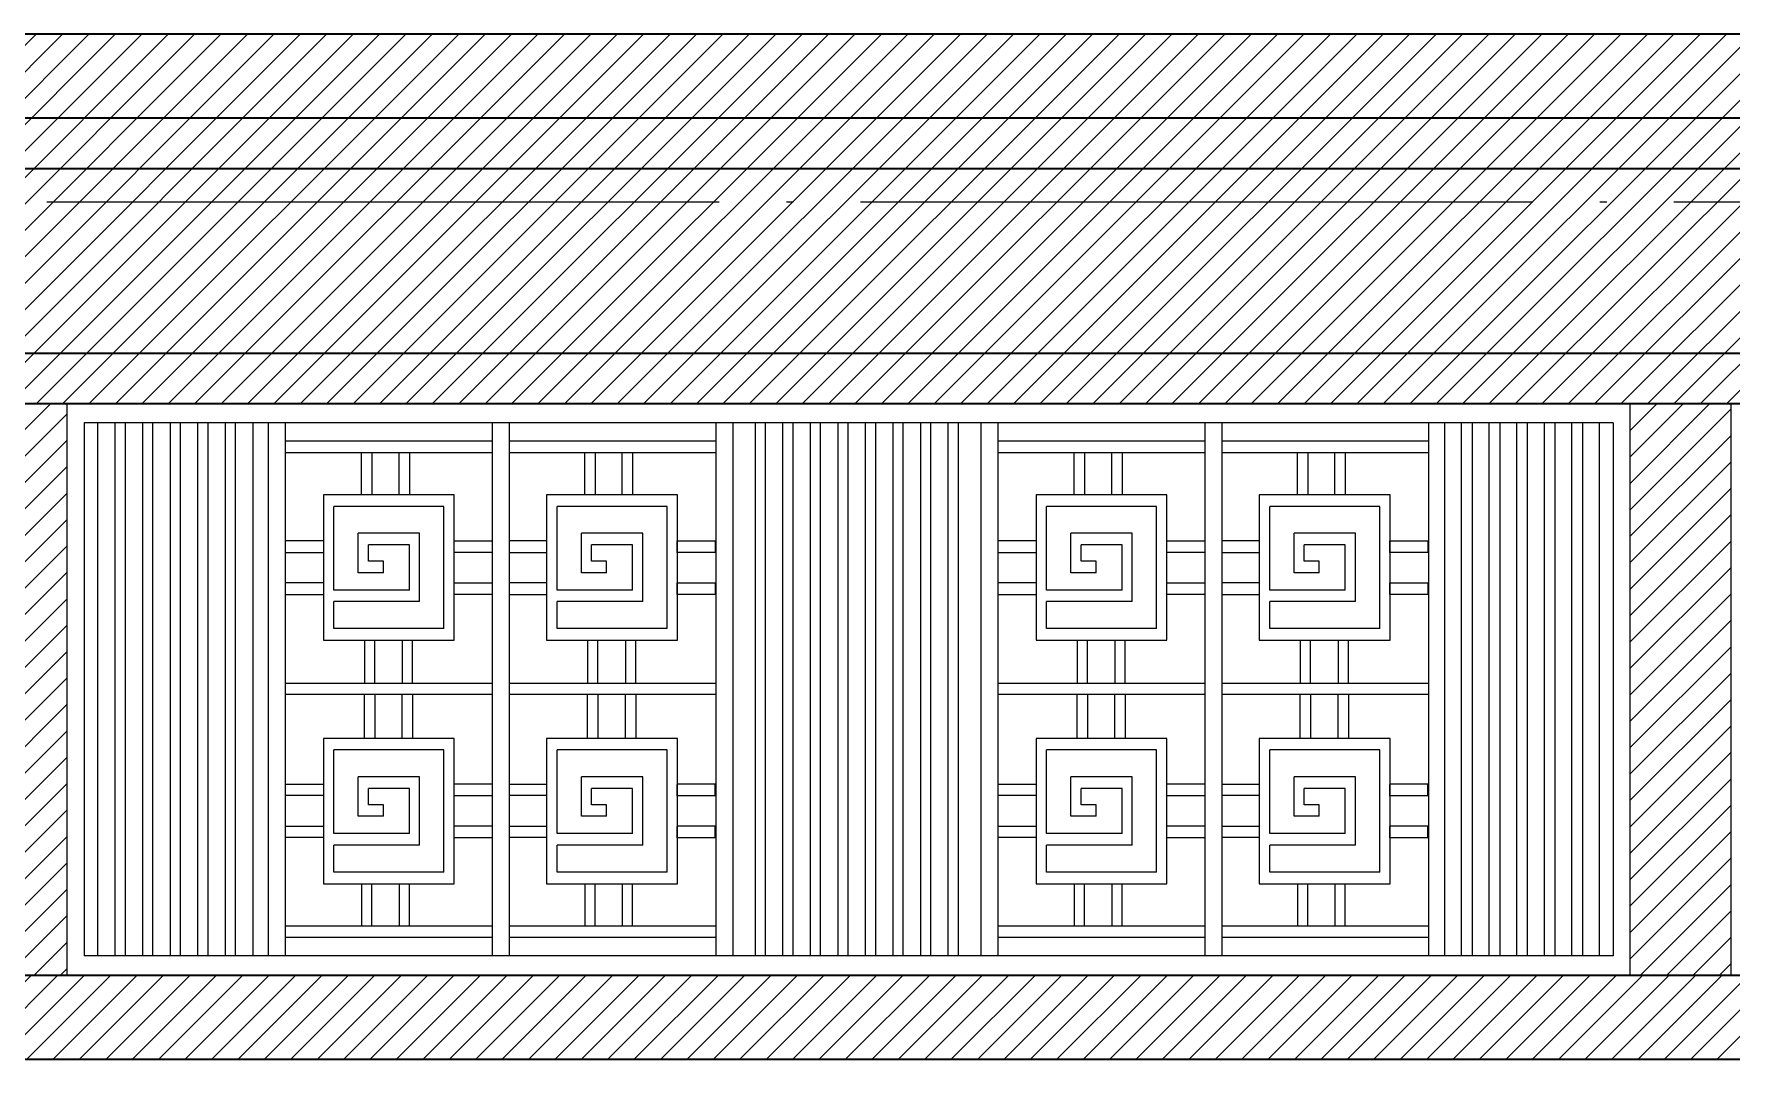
# Model space of a CAD drawing. Extents: x -518115 to 1124316, y -209821 to 1628073.
# Drawn here: x 831518 to 836567, y 146999 to 150049 of the extents above; entities that cross this region are included whole.
import ezdxf

# ---------------------------------------------------------------- set-up
doc = ezdxf.new("R2010")
doc.units = 0
doc.header["$LTSCALE"] = 1000
doc.header["$MEASUREMENT"] = 0
doc.linetypes.add('DOTE', pattern=[2.4200000000000004, 2, -0.2, 0.02, -0.2])
doc.layers.add('3-剖面填充（细）', color=250, linetype='Continuous')
for name, color, linetype, lineweight in [('DOTE', 19, 'DOTE', 9), ('立面-中轮廓线', 213, 'Continuous', 35), ('立面-窗开启线', 250, 'Continuous', 13)]:
    doc.layers.add(name, color=color, linetype=linetype, lineweight=lineweight)

# ---------------------------------------------------------------- blocks, each defined once
blk = doc.blocks.new('A$C1F2B12D9')
at = {"layer": '立面-窗开启线', "color": 36, "ltscale": 0.5, "true_color": 0x88471b}
for p, q in [((0, -1699.999994956888), (0, 0)), ((0, 0), (1300.000000459608, 2.910615876317024e-06)), ((1300.000000459608, 0), (1300.000004265923, -1699.999994956888)), ((1254.78848367231, -53.09402897767723), (45.21152058150619, -53.09402897767723)), ((45.21152058802545, -1646.90670645237), (45.21152058150619, -53.09402897767723)), ((628.0287751648575, -53.09402896626852), (628.0287751648575, -1646.90670645237)), ((678.5119490032084, -1646.90670645237), (678.5119490032084, -53.09402896626852)), ((1254.78848367231, -53.09402897767723), (1254.78848367231, -1646.90670645237)), ((628.0287751592696, -163.8182093061041), (45.21152058150619, -163.8182093061041)), ((45.21152058150619, -195.698600668693), (628.0287751592696, -195.698600668693)), ((266.9803076190874, -312.7549334715586), (266.9803076190874, -195.698600668693)), ((297.0654162028804, -195.698600668693), (297.0654162028804, -312.7549334715586)), ((375.7832120005041, -312.7549334350042), (375.7832120005041, -195.6986006321386)), ((405.8683205838315, -195.6986006321386), (405.8683205838315, -312.7549334350042)), ((1254.78848367231, -163.8182093061041), (678.5119489976205, -163.8182093061041)), ((678.5119489976205, -195.698600668693), (1254.78848367231, -195.698600668693)), ((875.2807360268198, -312.7549334715586), (875.2807360268198, -195.6986006684601)), ((905.3658446106128, -195.6986006684601), (905.3658446106128, -312.7549334715586)), ((984.0836404082365, -312.7549334350042), (984.0836404082365, -195.6986006684601)), ((1014.16874899203, -195.6986006684601), (1014.16874899203, -312.7549334350042)), ((536.7312871450558, -312.7549334715586), (155.6704238741659, -312.7549334715586)), ((155.6704238741659, -312.7549334715586), (155.6704238741659, -716.573224063497)), ((186.2555721104145, -577.3621817803942), (186.2555721104145, -344.9895514047239)), ((506.1461389088072, -344.9895514047239), (186.2555721104145, -344.9895514047239)), ((506.1461389088072, -684.3386061303318), (506.1461389088072, -344.9895514047239)), ((536.7312871450558, -716.573224063497), (536.7312871450558, -312.7549334715586)), ((1145.031715553254, -312.7549334715586), (763.9708522818983, -312.7549334715586)), ((763.9708522818983, -312.7549334715586), (763.9708522818983, -716.573224063497)), ((794.5560005181469, -577.3621817803942), (794.5560005181469, -344.9895514047239)), ((1114.446567317005, -344.9895514047239), (794.5560005181469, -344.9895514047239)), ((1114.446567317005, -684.3386061303318), (1114.446567317005, -344.9895514047239)), ((1145.031715553254, -716.573224063497), (1145.031715553254, -312.7549334715586)), ((155.6704238741659, -440.9849520630669), (45.21152058150619, -440.9849520630669)), ((435.4493208546191, -419.7313578212634), (256.9523901646025, -419.7313578212634)), ((256.9523901646025, -529.1873681659345), (256.9523901646025, -419.7313578212634)), ((405.8669643639587, -451.9659757544287), (286.534746655263, -451.9659757544287)), ((286.534746655263, -496.9527502327692), (286.534746655263, -451.9659757544287)), ((405.8669643639587, -577.3621817803942), (405.8669643639587, -451.9659757544287)), ((435.4493208546191, -609.5967997135594), (435.4493208546191, -419.7313578212634)), ((536.0285038263537, -472.8667806407902), (536.0285038263537, -440.9849520630669)), ((536.0285038263537, -440.9849520630669), (628.0287751592696, -440.9849520630669)), ((763.9708522818983, -440.9849520630669), (678.5119489976205, -440.9849520630669)), ((1043.749749262817, -419.7313578212634), (865.252818572335, -419.7313578212634)), ((865.252818572335, -529.1873681659345), (865.252818572335, -419.7313578212634)), ((1014.167392771691, -451.9659757544287), (894.8351750634611, -451.9659757544287)), ((894.8351750634611, -496.9527502327692), (894.8351750634611, -451.9659757544287)), ((1014.167392771691, -577.3621817803942), (1014.167392771691, -451.9659757544287)), ((1043.749749262817, -609.5967997135594), (1043.749749262817, -419.7313578212634)), ((1144.328932234086, -472.8667806407902), (1144.328932234086, -440.9849520630669)), ((1144.328932234086, -440.9849520630669), (1254.78848367231, -440.9849520630669)), ((45.21152058150619, -472.8667806407902), (155.6704238741659, -472.8667806407902)), ((330.1561875822954, -496.9527502327692), (286.534746655263, -496.9527502327692)), ((330.1561875822954, -529.1873681659345), (330.1561875822954, -496.9527502327692)), ((628.0287751592696, -472.8667806407902), (536.0285038263537, -472.8667806407902)), ((678.5119489976205, -472.8667806407902), (763.9708522818983, -472.8667806407902)), ((938.4566159904934, -496.9527502327692), (894.8351750634611, -496.9527502327692)), ((938.4566159904934, -529.1873681659345), (938.4566159904934, -496.9527502327692)), ((1254.78848367231, -472.8667806407902), (1144.328932234086, -472.8667806407902)), ((330.1561875822954, -529.1873681659345), (256.9523901646025, -529.1873681659345)), ((938.4566159904934, -529.1873681659345), (865.252818572335, -529.1873681659345)), ((155.6704238741659, -557.5240566062275), (45.21152058150619, -557.5240566062275)), ((45.21152058150619, -589.4058851839509), (155.6704238741659, -589.4058851839509)), ((405.8669643639587, -577.3621817803942), (186.2555721104145, -577.3621817803942)), ((536.0285038608126, -589.4058851839509), (536.0285038608126, -557.5240566062275)), ((536.0285038608126, -557.5240566062275), (628.0287751592696, -557.5240566062275)), ((628.0287751592696, -589.4058851839509), (536.0285038608126, -589.4058851839509)), ((763.9708522818983, -557.5240566062275), (678.5119489976205, -557.5240566062275)), ((678.5119489976205, -589.4058851839509), (763.9708522818983, -589.4058851839509)), ((1014.167392771691, -577.3621817803942), (794.5560005181469, -577.3621817803942)), ((1144.328932268545, -589.4058851839509), (1144.328932268545, -557.5240566062275)), ((1144.328932268545, -557.5240566062275), (1254.78848367231, -557.5240566062275)), ((1254.78848367231, -589.4058851839509), (1144.328932268545, -589.4058851839509)), ((435.4493208546191, -609.5967997135594), (186.2555721104145, -609.5967997135594)), ((186.2555721104145, -684.3386061303318), (186.2555721104145, -609.5967997135594)), ((1043.749749262817, -609.5967997135594), (794.5560005181469, -609.5967997135594)), ((794.5560005181469, -684.3386061303318), (794.5560005181469, -609.5967997135594)), ((506.1461389088072, -684.3386061303318), (186.2555721104145, -684.3386061303318)), ((1114.446567317005, -684.3386061303318), (794.5560005181469, -684.3386061303318)), ((155.6704238741659, -716.573224063497), (536.7312871450558, -716.573224063497)), ((275.0026415828615, -716.573224063497), (275.0026415828615, -833.6295568663627)), ((305.0877501661889, -833.6295568663627), (305.0877501661889, -716.573224063497)), ((385.3083773623221, -716.5732240998186), (385.3083773599938, -833.6295569047797)), ((415.3934859437868, -833.6295569047797), (415.3934859437868, -716.5732241016813)), ((763.9708522818983, -716.573224063497), (1145.031715553254, -716.573224063497)), ((883.3030699905939, -716.573224063497), (883.3030699905939, -833.6295568663627)), ((913.388178574387, -833.6295568663627), (913.388178574387, -716.573224063497)), ((993.6088057700545, -716.5732240998186), (993.6088057677262, -833.6295569047797)), ((1023.693914351519, -833.6295569047797), (1023.693914351519, -716.5732241016813)), ((628.0287751592696, -833.6511461043265), (45.21152058150619, -833.6511461043265)), ((1254.78848367231, -833.6511461043265), (678.5119489976205, -833.6511461043265)), ((45.21152058150619, -865.5315374669153), (628.0287751592696, -865.5315374669153)), ((266.9803076190874, -982.587870269781), (266.9803076190874, -865.5315374669153)), ((297.0654162028804, -865.5315374669153), (297.0654162028804, -982.587870269781)), ((375.7832120005041, -982.5878702334594), (375.7832120005041, -865.5315374669153)), ((405.8683205838315, -865.5315374669153), (405.8683205838315, -982.5878702334594)), ((678.5119489976205, -865.5315374669153), (1254.78848367231, -865.5315374669153)), ((875.2807360268198, -982.587870269781), (875.2807360268198, -865.5315374669153)), ((905.3658446106128, -865.5315374669153), (905.3658446106128, -982.587870269781)), ((984.0836404082365, -982.5878702334594), (984.0836404082365, -865.5315374669153)), ((1014.16874899203, -865.5315374669153), (1014.16874899203, -982.5878702334594)), ((536.7312871450558, -982.587870269781), (155.6704238741659, -982.587870269781)), ((155.6704238741659, -982.587870269781), (155.6704238741659, -1386.406160861719)), ((536.7312871450558, -1386.406160861719), (536.7312871450558, -982.587870269781)), ((1145.031715553254, -982.587870269781), (763.9708522818983, -982.587870269781)), ((763.9708522818983, -982.587870269781), (763.9708522818983, -1386.406160861719)), ((1145.031715553254, -1386.406160861719), (1145.031715553254, -982.587870269781)), ((186.2555721104145, -1247.195118578849), (186.2555721104145, -1014.822488203179)), ((506.1461389088072, -1014.822488203179), (186.2555721104145, -1014.822488203179)), ((506.1461389088072, -1354.171542928554), (506.1461389088072, -1014.822488203179)), ((794.5560005181469, -1247.195118578849), (794.5560005181469, -1014.822488203179)), ((1114.446567317005, -1014.822488203179), (794.5560005181469, -1014.822488203179)), ((1114.446567317005, -1354.171542928554), (1114.446567317005, -1014.822488203179)), ((435.4493208546191, -1089.564294619719), (256.9523901646025, -1089.564294619719)), ((256.9523901646025, -1199.02030496439), (256.9523901646025, -1089.564294619719)), ((435.4493208546191, -1279.429736512015), (435.4493208546191, -1089.564294619719)), ((1043.749749262817, -1089.564294619719), (865.252818572335, -1089.564294619719)), ((865.252818572335, -1199.02030496439), (865.252818572335, -1089.564294619719)), ((1043.749749262817, -1279.429736512015), (1043.749749262817, -1089.564294619719)), ((155.6704238741659, -1110.817888861289), (45.21152058150619, -1110.817888861289)), ((45.21152058150619, -1142.699717439013), (155.6704238741659, -1142.699717439013)), ((405.8669643639587, -1121.798912552884), (286.534746655263, -1121.798912552884)), ((286.534746655263, -1166.785687030992), (286.534746655263, -1121.798912552884)), ((405.8669643639587, -1247.195118578849), (405.8669643639587, -1121.798912552884)), ((536.0285038263537, -1142.699717439013), (536.0285038263537, -1110.817888861289)), ((536.0285038263537, -1110.817888861289), (628.0287751592696, -1110.817888861289)), ((628.0287751592696, -1142.699717439013), (536.0285038263537, -1142.699717439013)), ((763.9708522818983, -1110.817888861289), (678.5119489976205, -1110.817888861289)), ((678.5119489976205, -1142.699717439013), (763.9708522818983, -1142.699717439013)), ((1014.167392771691, -1121.798912552884), (894.8351750634611, -1121.798912552884)), ((894.8351750634611, -1166.785687030992), (894.8351750634611, -1121.798912552884)), ((1014.167392771691, -1247.195118578849), (1014.167392771691, -1121.798912552884)), ((1144.328932234086, -1142.699717439013), (1144.328932234086, -1110.817888861289)), ((1144.328932234086, -1110.817888861289), (1254.78848367231, -1110.817888861289)), ((1254.78848367231, -1142.699717439013), (1144.328932234086, -1142.699717439013)), ((330.1561875822954, -1199.02030496439), (256.9523901646025, -1199.02030496439)), ((330.1561875822954, -1166.785687030992), (286.534746655263, -1166.785687030992)), ((330.1561875822954, -1199.02030496439), (330.1561875822954, -1166.785687030992)), ((938.4566159904934, -1199.02030496439), (865.252818572335, -1199.02030496439)), ((938.4566159904934, -1166.785687030992), (894.8351750634611, -1166.785687030992)), ((938.4566159904934, -1199.02030496439), (938.4566159904934, -1166.785687030992)), ((155.6704238741659, -1227.356993404683), (45.21152058150619, -1227.356993404683)), ((45.21152058150619, -1259.238821982406), (155.6704238741659, -1259.238821982406)), ((405.8669643639587, -1247.195118578849), (186.2555721104145, -1247.195118578849)), ((536.0285038608126, -1259.238821982406), (536.0285038608126, -1227.356993404683)), ((536.0285038608126, -1227.356993404683), (628.0287751592696, -1227.356993404683)), ((628.0287751592696, -1259.238821982406), (536.0285038608126, -1259.238821982406)), ((763.9708522818983, -1227.356993404683), (678.5119489976205, -1227.356993404683)), ((678.5119489976205, -1259.238821982406), (763.9708522818983, -1259.238821982406)), ((1014.167392771691, -1247.195118578849), (794.5560005181469, -1247.195118578849)), ((1144.328932268545, -1259.238821982406), (1144.328932268545, -1227.356993404683)), ((1144.328932268545, -1227.356993404683), (1254.78848367231, -1227.356993404683)), ((1254.78848367231, -1259.238821982406), (1144.328932268545, -1259.238821982406)), ((435.4493208546191, -1279.429736512015), (186.2555721104145, -1279.429736512015)), ((186.2555721104145, -1354.171542928554), (186.2555721104145, -1279.429736512015)), ((1043.749749262817, -1279.429736512015), (794.5560005181469, -1279.429736512015)), ((794.5560005181469, -1354.171542928554), (794.5560005181469, -1279.429736512015)), ((506.1461389088072, -1354.171542928554), (186.2555721104145, -1354.171542928554)), ((1114.446567317005, -1354.171542928554), (794.5560005181469, -1354.171542928554)), ((155.6704238741659, -1386.406160861719), (536.7312871450558, -1386.406160861719)), ((275.0026415828615, -1386.406160861719), (275.0026415828615, -1503.462493664818)), ((305.0877501661889, -1503.462493664818), (305.0877501661889, -1386.406160861719)), ((385.3083773623221, -1386.406160898274), (385.3083773599938, -1503.462493703002)), ((415.3934859437868, -1503.462493703002), (415.3934859437868, -1386.406160900136)), ((763.9708522818983, -1386.406160861719), (1145.031715553254, -1386.406160861719)), ((883.3030699905939, -1386.406160861719), (883.3030699905939, -1503.462493664818)), ((913.388178574387, -1503.462493664818), (913.388178574387, -1386.406160861719)), ((993.6088057700545, -1386.406160898274), (993.6088057677262, -1503.462493703002)), ((1023.693914351519, -1503.462493703002), (1023.693914351519, -1386.406160900136)), ((628.0287751592696, -1503.484082902782), (45.21152058150619, -1503.484082902782)), ((1254.78848367231, -1503.484082902782), (678.5119489976205, -1503.484082902782)), ((45.21152058150619, -1535.364474265138), (628.0287751592696, -1535.364474265138)), ((678.5119489976205, -1535.364474265138), (1254.78848367231, -1535.364474265138)), ((45.21152058802545, -1646.90670645237), (1254.78848367231, -1646.90670645237)), ((0, -1699.999994956888), (1300.000004265923, -1699.999994956888))]:
    blk.add_line(p, q, dxfattribs=at)
blk = doc.blocks.new('A$C2CC04333')
at = {"layer": '立面-窗开启线', "color": 36, "ltscale": 0.5, "true_color": 0x88471b}
for p, q in [((0, -1699.529811659828), (0, 0)), ((0, 0), (4649.996272263583, 0)), ((4649.996272263583, -1699.529703226406), (4649.996272263583, -1.317821443080902e-07)), ((4599.144484703429, -56.87853596838977), (50.85178756015375, -56.87853598059155)), ((50.85178756015375, -56.87853598059155), (50.85178756015375, -1642.853087623836)), ((91.46820706798462, -1642.853087623829), (91.46820707357256, -56.87853596836067)), ((142.3592910130392, -56.87853596836067), (142.3592910070438, -1642.853087623829)), ((173.4557693891111, -1642.853087623829), (173.4557693951647, -56.87853596836067)), ((224.3468533341656, -56.87853596836067), (224.3468533286359, -1642.853087623829)), ((255.4433317107032, -1642.853087623829), (255.4433317162911, -56.87853596836067)), ((306.3344156557578, -56.87853596836067), (306.3344156501116, -1642.853087623829)), ((337.4308940322953, -1642.853087623829), (337.4308940378833, -56.87853596836067)), ((388.3219779773499, -56.87853596836067), (388.3219779717037, -1642.853087623829)), ((419.4184563538874, -1642.853087623829), (419.4184563594754, -56.87853596836067)), ((470.3095402984763, -56.87853596836067), (470.3095402928302, -1642.853087623829)), ((501.4060186750139, -1642.853087623829), (501.4060186810675, -56.87853596836067)), ((552.2971026200685, -56.87853596836067), (552.2971026144805, -1642.853087623829)), ((598.1124247489497, -56.87853596825153), (598.1124247428961, -1642.853087623822)), ((649.7057937057689, -1642.853087623822), (649.7057937113568, -56.87853596825153)), ((1264.205234647263, -56.87853596825153), (1264.205234641209, -1640.58959612879)), ((1315.798603604082, -1640.58959612879), (1315.79860360967, -56.87853596825153)), ((1930.298044545576, -56.87853596825153), (1930.298044539522, -1642.853087623822)), ((1981.891413502395, -1642.853087623822), (1981.891413507983, -56.87853596825153)), ((2046.55918405531, -56.87853596825153), (2046.524761667824, -1642.853087623829)), ((2077.621240059147, -1642.853087623829), (2077.655662446748, -56.87853596825153)), ((2128.529559754301, -56.87853596825153), (2128.512348557706, -1642.853087623822)), ((2159.608826942218, -1642.853087623822), (2159.626038138755, -56.87853596825153)), ((2210.499935450964, -56.87853596825153), (2210.499935445376, -1642.853087623822)), ((2241.596413827501, -1642.853087623822), (2241.596413833089, -56.87853596825153)), ((2292.487497772556, -56.87853596825153), (2292.487497766968, -1642.853087623822)), ((2323.583976149093, -1642.853087623822), (2323.583976154681, -56.87853596825153)), ((2374.475060094148, -56.87853596825153), (2374.475060088094, -1642.853087623822)), ((2405.57153847022, -1642.853087623822), (2405.571538476273, -56.87853596825153)), ((2456.462622415274, -56.87853596825153), (2456.462622409686, -1642.853087623822)), ((2487.559100791812, -1642.853087623822), (2487.5591007974, -56.87853596825153)), ((2538.450184736867, -56.87853596825153), (2538.450184731337, -1642.853087623822)), ((2569.546663113404, -1642.853087623822), (2569.546663118992, -56.87853596825153)), ((2620.437747058459, -56.87853596825153), (2620.437747052929, -1642.853087623822)), ((2651.534225435054, -1642.853087623822), (2651.534225440584, -56.87853596825153)), ((2718.108580169734, -56.87853596825153), (2718.108580164146, -1642.853087623822)), ((2769.701949126495, -1642.853087623822), (2769.701949132141, -56.87853596825153)), ((3384.201390068047, -56.87853596825153), (3384.201390062459, -1640.589596119011)), ((3435.794759024866, -1640.589596119011), (3435.794759030454, -56.87853596825153)), ((4050.29419996636, -56.87853596825153), (4050.294199960772, -1642.853087623822)), ((4097.699169643514, -56.87853596836067), (4097.69916964916, -1642.853087623822)), ((4148.590253588627, -1642.853087623822), (4148.590253582515, -56.87853596836067)), ((4179.686731965106, -56.87853596836067), (4179.686731970636, -1642.853087623822)), ((4230.577815909754, -1642.853087623822), (4230.577815904107, -56.87853596836067)), ((4261.674294286233, -56.87853596836067), (4261.674294291821, -1642.853087623822)), ((4312.565378231346, -1642.853087623822), (4312.5653782257, -56.87853596836067)), ((4343.661856607825, -56.87853596836067), (4343.661856613413, -1642.853087623822)), ((4394.552940552938, -1642.853087623822), (4394.552940547292, -56.87853596836067)), ((4425.649418929417, -56.87853596836067), (4425.649418935005, -1642.853087623822)), ((4476.54050287453, -1642.853087623822), (4476.540502868418, -56.87853596836067)), ((4507.636981250544, -56.87853596836067), (4507.636981256597, -1642.853087623822)), ((4558.528065195656, -1642.853087623822), (4558.52806519001, -56.87853596836067)), ((4599.144484703429, -56.87853598059155), (4599.144484703429, -1642.853087623836)), ((1264.205234641209, -111.5232210650574), (649.7057937057689, -111.5232210650574)), ((649.7057937057689, -145.67601403757), (1264.205234641209, -145.67601403757)), ((876.3515844079666, -271.0760022273753), (876.3515844079666, -145.67601403757)), ((907.0983063234016, -145.67601403757), (907.0983063234016, -271.0760022273753)), ((987.5472158063203, -271.0760021882597), (987.5472158063203, -145.67601403757)), ((1018.293937722221, -145.67601403757), (1018.293937722221, -271.0760021882597)), ((1930.298044539522, -111.5232210650574), (1315.798603604082, -111.5232210650574)), ((1315.798603604082, -145.67601403757), (1930.298044539522, -145.67601403757)), ((1540.394705249928, -271.0760022273753), (1540.394705249928, -145.67601403757)), ((1571.141427165829, -145.67601403757), (1571.141427165829, -271.0760022273753)), ((1651.590336648282, -271.0760021882597), (1651.590336648282, -145.67601403757)), ((1682.337058564182, -145.67601403757), (1682.337058564182, -271.0760021882597)), ((3384.201390062459, -111.5232210550457), (2769.701949126553, -111.5232210550457)), ((2769.701949126553, -145.6760140277911), (3384.201390062459, -145.6760140277911)), ((2996.34773982875, -271.0760022173636), (2996.34773982875, -145.6760140275583)), ((3027.094461744651, -145.6760140275583), (3027.094461744651, -271.0760022173636)), ((3107.543371227104, -271.0760021784808), (3107.543371227104, -145.6760140275583)), ((3138.290093143005, -145.6760140275583), (3138.290093143005, -271.0760021784808)), ((4050.294199960772, -111.5232210550457), (3435.794759024866, -111.5232210550457)), ((3435.794759024866, -145.6760140277911), (4050.294199960772, -145.6760140277911)), ((3660.390860670712, -271.0760022175964), (3660.390860670712, -145.6760140275583)), ((3691.137582586613, -145.6760140275583), (3691.137582586613, -271.0760022175964)), ((3771.586492069531, -271.0760021784808), (3771.586492069531, -145.6760140275583)), ((3802.333213984966, -145.6760140275583), (3802.333213984966, -271.0760021784808)), ((1152.034762713592, -271.0760022273753), (762.5938416868448, -271.0760022273753)), ((762.5938416868448, -271.0760022273753), (762.5938416868448, -703.6780465461779)), ((1152.034762713592, -703.6780465461779), (1152.034762713592, -271.0760022273753)), ((1816.07788355602, -271.0760022273753), (1426.636962528806, -271.0760022273753)), ((1426.636962528806, -271.0760022273753), (1426.636962528806, -703.6780465461779)), ((1816.07788355602, -703.6780465461779), (1816.07788355602, -271.0760022273753)), ((3272.030918134842, -271.0760022173636), (2882.589997107629, -271.0760022173636)), ((2882.589997107629, -271.0760022173636), (2882.589997107629, -703.678046536399)), ((3272.030918134842, -703.678046536399), (3272.030918134842, -271.0760022173636)), ((3936.074038976803, -271.0760022175964), (3546.633117950056, -271.0760022175964)), ((3546.633117950056, -271.0760022175964), (3546.633117950056, -703.678046536399)), ((3936.074038976803, -703.678046536399), (3936.074038976803, -271.0760022175964)), ((793.8515998218209, -554.5441838994157), (793.8515998218209, -305.6082706772722)), ((1120.777004578616, -305.6082706772722), (793.8515998218209, -305.6082706772722)), ((1120.777004578616, -669.145778096281), (1120.777004578616, -305.6082706772722)), ((1457.894720663782, -554.5441838994157), (1457.894720663782, -305.6082706772722)), ((1784.820125420578, -305.6082706772722), (1457.894720663782, -305.6082706772722)), ((1784.820125420578, -669.145778096281), (1784.820125420578, -305.6082706772722)), ((2913.847755242605, -554.5441838896368), (2913.847755242605, -305.6082706674933)), ((3240.773159999866, -305.6082706674933), (2913.847755242605, -305.6082706674933)), ((3240.773159999866, -669.1457780862693), (3240.773159999866, -305.6082706674933)), ((3577.890876085032, -554.5441838896368), (3577.890876085032, -305.6082706674933)), ((3904.816280841827, -305.6082706674933), (3577.890876085032, -305.6082706674933)), ((3904.816280841827, -669.1457780862693), (3904.816280841827, -305.6082706674933)), ((1048.525465283077, -385.6775964240078), (866.1031391178258, -385.6775964240078)), ((866.1031391178258, -502.9355189632624), (866.1031391178258, -385.6775964240078)), ((1048.525465283077, -589.0764523495454), (1048.525465283077, -385.6775964240078)), ((1712.568586125039, -385.6775964240078), (1530.146259959787, -385.6775964240078)), ((1530.146259959787, -502.9355189632624), (1530.146259959787, -385.6775964240078)), ((1712.568586125039, -589.0764523495454), (1712.568586125039, -385.6775964240078)), ((3168.521620703861, -385.6775964142289), (2986.09929453861, -385.6775964142289)), ((2986.09929453861, -502.9355189532507), (2986.09929453861, -385.6775964142289)), ((3168.521620703861, -589.0764523395337), (3168.521620703861, -385.6775964142289)), ((3832.564741545822, -385.6775964142289), (3650.142415380571, -385.6775964142289)), ((3650.142415380571, -502.9355189532507), (3650.142415380571, -385.6775964142289)), ((3832.564741545822, -589.0764523395337), (3832.564741545822, -385.6775964142289)), ((762.5938416868448, -408.4461250724271), (649.7057937057689, -408.4461250724271)), ((649.7057937057689, -442.6004577034619), (762.5938416868448, -442.6004577034619)), ((1018.292551676743, -420.2098648741376), (896.3360527236946, -420.2098648741376)), ((896.3360527236946, -468.4032505131327), (896.3360527236946, -420.2098648741376)), ((1018.292551676743, -554.5441838994157), (1018.292551676743, -420.2098648741376)), ((1151.316524213646, -442.6004577034619), (1151.316524213646, -408.4461250724271)), ((1151.316524213646, -408.4461250724271), (1264.205234641209, -408.4461250724271)), ((1264.205234641209, -442.6004577034619), (1151.316524213646, -442.6004577034619)), ((1426.636962528806, -408.4461250724271), (1315.798603604082, -408.4461250724271)), ((1315.798603604082, -442.6004577034619), (1426.636962528806, -442.6004577034619)), ((1682.335672518704, -420.2098648741376), (1560.379173565656, -420.2098648741376)), ((1560.379173565656, -468.4032505131327), (1560.379173565656, -420.2098648741376)), ((1682.335672518704, -554.5441838994157), (1682.335672518704, -420.2098648741376)), ((1815.359645055607, -442.6004577034619), (1815.359645055607, -408.4461250724271)), ((1815.359645055607, -408.4461250724271), (1928.248355450574, -408.4461250724271)), ((1928.248355450574, -442.6004577034619), (1815.359645055607, -442.6004577034619)), ((1928.248355450574, -408.4461250724271), (1928.248355450574, -442.6004577034619)), ((2882.589997107629, -408.4461250626482), (2769.701949126553, -408.4461250626482)), ((2769.701949126553, -442.600457693683), (2882.589997107629, -442.600457693683)), ((3138.288707097992, -420.2098648641258), (3016.332208144478, -420.2098648641258)), ((3016.332208144478, -468.4032505033538), (3016.332208144478, -420.2098648641258)), ((3138.288707097992, -554.5441838896368), (3138.288707097992, -420.2098648641258)), ((3271.31267963443, -442.600457693683), (3271.31267963443, -408.4461250626482)), ((3271.31267963443, -408.4461250626482), (3384.201390062459, -408.4461250626482)), ((3384.201390062459, -442.600457693683), (3271.31267963443, -442.600457693683)), ((3546.633117950056, -408.4461250626482), (3435.794759024866, -408.4461250626482)), ((3435.794759024866, -442.600457693683), (3546.633117950056, -442.600457693683)), ((3802.331827939954, -420.2098648641258), (3680.375328986906, -420.2098648641258)), ((3680.375328986906, -468.4032505033538), (3680.375328986906, -420.2098648641258)), ((3802.331827939954, -554.5441838896368), (3802.331827939954, -420.2098648641258)), ((3935.355800476391, -442.600457693683), (3935.355800476391, -408.4461250626482)), ((3935.355800476391, -408.4461250626482), (4048.244510871358, -408.4461250626482)), ((4048.244510871358, -442.600457693683), (3935.355800476391, -442.600457693683)), ((4048.244510871358, -408.4461250626482), (4048.244510871358, -442.600457693683)), ((940.9167897361331, -502.9355189632624), (866.1031391178258, -502.9355189632624)), ((940.9167897361331, -468.4032505131327), (896.3360527236946, -468.4032505131327)), ((940.9167897361331, -502.9355189632624), (940.9167897361331, -468.4032505131327)), ((1604.959910578094, -502.9355189632624), (1530.146259959787, -502.9355189632624)), ((1604.959910578094, -468.4032505131327), (1560.379173565656, -468.4032505131327)), ((1604.959910578094, -502.9355189632624), (1604.959910578094, -468.4032505131327)), ((3060.912945156917, -502.9355189532507), (2986.09929453861, -502.9355189532507)), ((3060.912945156917, -468.4032505033538), (3016.332208144478, -468.4032505033538)), ((3060.912945156917, -502.9355189532507), (3060.912945156917, -468.4032505033538)), ((3724.956065998878, -502.9355189532507), (3650.142415380571, -502.9355189532507)), ((3724.956065998878, -468.4032505033538), (3680.375328986906, -468.4032505033538)), ((3724.956065998878, -502.9355189532507), (3724.956065998878, -468.4032505033538)), ((762.5938416868448, -533.2920175024774), (649.7057937057689, -533.2920175024774)), ((1018.292551676743, -554.5441838994157), (793.8515998218209, -554.5441838994157)), ((1151.31652424857, -567.4463501335122), (1151.31652424857, -533.2920175024774)), ((1151.31652424857, -533.2920175024774), (1264.205234641209, -533.2920175024774)), ((1426.636962528806, -533.2920175024774), (1315.798603604082, -533.2920175024774)), ((1682.335672518704, -554.5441838994157), (1457.894720663782, -554.5441838994157)), ((1815.359645090532, -567.4463501335122), (1815.359645090532, -533.2920175024774)), ((1815.359645090532, -533.2920175024774), (1928.248355485499, -533.2920175024774)), ((1928.248355485499, -533.2920175024774), (1928.248355485499, -567.4463501335122)), ((2882.589997107629, -533.2920174926985), (2769.701949126553, -533.2920174926985)), ((3138.288707097992, -554.5441838896368), (2913.847755242605, -554.5441838896368)), ((3271.312679669354, -567.4463501237333), (3271.312679669354, -533.2920174926985)), ((3271.312679669354, -533.2920174926985), (3384.201390062459, -533.2920174926985)), ((3546.633117950056, -533.2920174926985), (3435.794759024866, -533.2920174926985)), ((3802.331827939954, -554.5441838896368), (3577.890876085032, -554.5441838896368)), ((3935.355800511781, -567.4463501237333), (3935.355800511781, -533.2920174926985)), ((3935.355800511781, -533.2920174926985), (4048.244510906748, -533.2920174926985)), ((4048.244510906748, -533.2920174926985), (4048.244510906748, -567.4463501237333)), ((649.7057937057689, -567.4463501335122), (762.5938416868448, -567.4463501335122)), ((1048.525465283077, -589.0764523495454), (793.8515998218209, -589.0764523495454)), ((793.8515998218209, -669.145778096281), (793.8515998218209, -589.0764523495454)), ((1264.205234641209, -567.4463501335122), (1151.31652424857, -567.4463501335122)), ((1315.798603604082, -567.4463501335122), (1426.636962528806, -567.4463501335122)), ((1712.568586125039, -589.0764523495454), (1457.894720663782, -589.0764523495454)), ((1457.894720663782, -669.145778096281), (1457.894720663782, -589.0764523495454)), ((1928.248355485499, -567.4463501335122), (1815.359645090532, -567.4463501335122)), ((2769.701949126553, -567.4463501237333), (2882.589997107629, -567.4463501237333)), ((3168.521620703861, -589.0764523395337), (2913.84775524307, -589.0764523395337)), ((2913.84775524307, -669.1457780862693), (2913.84775524307, -589.0764523395337)), ((3384.201390062459, -567.4463501237333), (3271.312679669354, -567.4463501237333)), ((3435.794759024866, -567.4463501237333), (3546.633117950056, -567.4463501237333)), ((3832.564741545822, -589.0764523395337), (3577.890876085032, -589.0764523395337)), ((3577.890876085032, -669.1457780862693), (3577.890876085032, -589.0764523395337)), ((4048.244510906748, -567.4463501237333), (3935.355800511781, -567.4463501237333)), ((762.5938416868448, -703.6780465461779), (1152.034762713592, -703.6780465461779)), ((1120.777004578616, -669.145778096281), (793.8515998218209, -669.145778096281)), ((884.550340639893, -703.6780465461779), (884.5503406398348, -832.2951811955136)), ((915.2970625557937, -832.2951811955136), (915.2970625557937, -703.6780465461779)), ((997.2818527868949, -703.6780465852935), (997.2818527845084, -832.2951811955136)), ((1028.028574700409, -832.2951811955136), (1028.028574700467, -703.6780465871561)), ((1426.636962528806, -703.6780465461779), (1816.07788355602, -703.6780465461779)), ((1784.820125420578, -669.145778096281), (1457.894720663782, -669.145778096281)), ((1548.593461481854, -703.6780465461779), (1548.593461481854, -832.295181195499)), ((1579.340183397697, -832.295181195499), (1579.340183397755, -703.6780465461779)), ((1661.324973628856, -703.6780465852935), (1661.32497362647, -832.2951811955063)), ((1692.071695542429, -832.295181195499), (1692.071695542429, -703.6780465871561)), ((2882.589997107629, -703.678046536399), (3272.030918134842, -703.678046536399)), ((3240.773159999866, -669.1457780862693), (2913.84775524307, -669.1457780862693)), ((3004.546496061143, -703.678046536399), (3004.546496061084, -832.295181195499)), ((3035.293217976578, -832.295181195499), (3035.293217976578, -703.678046536399)), ((3117.278008207679, -703.6780465752818), (3117.278008205292, -832.2951811954918)), ((3148.024730121251, -832.2951811954845), (3148.024730121251, -703.6780465773772)), ((3546.633117950056, -703.678046536399), (3936.074038976803, -703.678046536399)), ((3904.816280841827, -669.1457780862693), (3577.890876085032, -669.1457780862693)), ((3668.589616903104, -703.678046536399), (3668.589616903104, -832.2951811954772)), ((3699.336338818539, -832.2951811954772), (3699.336338818539, -703.678046536399)), ((3781.32112904964, -703.6780465752818), (3781.321129047719, -832.2951811954845)), ((3812.067850963154, -832.2951811954772), (3812.067850963213, -703.6780465773772)), ((1264.205234644294, -832.295181195499), (649.7057937076315, -832.2951811955063)), ((1930.298044542607, -832.2951811978419), (1315.798603605945, -832.2951811978492)), ((3384.201390065078, -832.295181202986), (2769.701949128415, -832.2951812029933)), ((4050.294199963333, -832.2951812053288), (3435.79475902667, -832.2951812053361)), ((649.7057937076315, -864.1755725580952), (1264.205234644178, -864.1755725578987)), ((884.550340639893, -995.8517651136499), (884.5503406398348, -867.2346304643143)), ((915.2970625557937, -867.2346304643143), (915.2970625557937, -995.8517651136499)), ((997.2818527868949, -995.8517650745343), (997.2818527845084, -867.2346304643143)), ((1028.028574700409, -867.2346304643143), (1028.028574700467, -995.8517650726717)), ((1315.798603605945, -864.175572560438), (1930.298044542491, -864.1755725602416)), ((1548.593461481854, -995.8517651136499), (1548.593461481854, -867.2346304643288)), ((1579.340183397697, -867.2346304643288), (1579.340183397755, -995.8517651136499)), ((1661.324973628856, -995.8517650745343), (1661.32497362647, -867.2346304643215)), ((1692.071695542429, -867.2346304643288), (1692.071695542429, -995.8517650726717)), ((2769.701949128415, -864.1755725655821), (3384.201390064962, -864.1755725653857)), ((3004.546496061143, -995.8517651234288), (3004.546496061084, -867.2346304643288)), ((3035.293217976578, -867.2346304643288), (3035.293217976578, -995.8517651234288)), ((3117.278008207679, -995.8517650845461), (3117.278008205292, -867.2346304643361)), ((3148.024730121251, -867.2346304643434), (3148.024730121251, -995.8517650824506)), ((3435.79475902667, -864.175572567925), (4050.294199963217, -864.1755725677285)), ((3668.589616903104, -995.8517651234288), (3668.589616903104, -867.2346304643506)), ((3699.336338818539, -867.2346304643506), (3699.336338818539, -995.8517651234288)), ((3781.32112904964, -995.8517650845461), (3781.321129047719, -867.2346304643434)), ((3812.067850963154, -867.2346304643506), (3812.067850963213, -995.8517650824506)), ((1152.034762713592, -995.8517651334405), (762.5938416868448, -995.8517651334405)), ((762.5938416868448, -995.8517651334405), (762.5938416868448, -1428.453809452243)), ((1152.034762713592, -1428.453809452243), (1152.034762713592, -995.8517651334405)), ((1816.07788355602, -995.8517651334405), (1426.636962528806, -995.8517651334405)), ((1426.636962528806, -995.8517651334405), (1426.636962528806, -1428.453809452243)), ((1816.07788355602, -1428.453809452243), (1816.07788355602, -995.8517651334405)), ((3272.030918134842, -995.8517651234288), (2882.589997107629, -995.8517651234288)), ((2882.589997107629, -995.8517651234288), (2882.589997107629, -1428.453809442464)), ((3272.030918134842, -1428.453809442464), (3272.030918134842, -995.8517651234288)), ((3936.074038976803, -995.8517651236616), (3546.633117950056, -995.8517651236616)), ((3546.633117950056, -995.8517651236616), (3546.633117950056, -1428.453809442464)), ((3936.074038976803, -1428.453809442464), (3936.074038976803, -995.8517651236616)), ((793.8515998218209, -1279.319946805481), (793.8515998218209, -1030.384033583337)), ((1120.777004578616, -1030.384033583337), (793.8515998218209, -1030.384033583337)), ((1120.777004578616, -1393.921541002346), (1120.777004578616, -1030.384033583337)), ((1457.894720663782, -1279.319946805481), (1457.894720663782, -1030.384033583337)), ((1784.820125420578, -1030.384033583337), (1457.894720663782, -1030.384033583337)), ((1784.820125420578, -1393.921541002346), (1784.820125420578, -1030.384033583337)), ((2913.847755242605, -1279.319946795702), (2913.847755242605, -1030.384033573559)), ((3240.773159999866, -1030.384033573559), (2913.847755242605, -1030.384033573559)), ((3240.773159999866, -1393.921540992334), (3240.773159999866, -1030.384033573559)), ((3577.890876085032, -1279.319946795702), (3577.890876085032, -1030.384033573559)), ((3904.816280841827, -1030.384033573559), (3577.890876085032, -1030.384033573559)), ((3904.816280841827, -1393.921540992334), (3904.816280841827, -1030.384033573559)), ((1048.525465283077, -1110.453359330073), (866.1031391178258, -1110.453359330073)), ((866.1031391178258, -1227.711281869328), (866.1031391178258, -1110.453359330073)), ((1048.525465283077, -1313.852215255611), (1048.525465283077, -1110.453359330073)), ((1712.568586125039, -1110.453359330073), (1530.146259959787, -1110.453359330073)), ((1530.146259959787, -1227.711281869328), (1530.146259959787, -1110.453359330073)), ((1712.568586125039, -1313.852215255611), (1712.568586125039, -1110.453359330073)), ((3168.521620703861, -1110.453359320294), (2986.09929453861, -1110.453359320294)), ((2986.09929453861, -1227.711281859316), (2986.09929453861, -1110.453359320294)), ((3168.521620703861, -1313.852215245599), (3168.521620703861, -1110.453359320294)), ((3832.564741545822, -1110.453359320294), (3650.142415380571, -1110.453359320294)), ((3650.142415380571, -1227.711281859316), (3650.142415380571, -1110.453359320294)), ((3832.564741545822, -1313.852215245599), (3832.564741545822, -1110.453359320294)), ((649.7057937057689, -1132.083461526316), (762.5938416868448, -1132.083461526316)), ((1018.292551676743, -1144.985627780203), (896.3360527236946, -1144.985627780203)), ((896.3360527236946, -1193.179013419198), (896.3360527236946, -1144.985627780203)), ((1018.292551676743, -1279.319946805481), (1018.292551676743, -1144.985627780203)), ((1264.205234641209, -1132.083461526316), (1151.31652424857, -1132.083461526316)), ((1151.316524213646, -1167.376220609527), (1151.316524213646, -1133.221887978492)), ((1315.798603604082, -1132.083461526316), (1426.636962528806, -1132.083461526316)), ((1682.335672518704, -1144.985627780203), (1560.379173565656, -1144.985627780203)), ((1560.379173565656, -1193.179013419198), (1560.379173565656, -1144.985627780203)), ((1682.335672518704, -1279.319946805481), (1682.335672518704, -1144.985627780203)), ((1928.248355485499, -1132.083461526316), (1815.359645090532, -1132.083461526316)), ((1815.359645055607, -1167.376220609527), (1815.359645055607, -1133.221887978492)), ((1928.248355485499, -1166.23779415735), (1928.248355485499, -1132.083461526316)), ((2769.701949126553, -1132.083461536095), (2882.589997107629, -1132.083461536095)), ((3138.288707097992, -1144.985627770191), (3016.332208144478, -1144.985627770191)), ((3016.332208144478, -1193.179013409419), (3016.332208144478, -1144.985627770191)), ((3138.288707097992, -1279.319946795702), (3138.288707097992, -1144.985627770191)), ((3384.201390062459, -1132.083461536095), (3271.312679669354, -1132.083461536095)), ((3271.31267963443, -1167.376220599748), (3271.31267963443, -1133.221887968713)), ((3435.794759024866, -1132.083461536095), (3546.633117950056, -1132.083461536095)), ((3802.331827939954, -1144.985627770191), (3680.375328986906, -1144.985627770191)), ((3680.375328986906, -1193.179013409419), (3680.375328986906, -1144.985627770191)), ((3802.331827939954, -1279.319946795702), (3802.331827939954, -1144.985627770191)), ((4048.244510906748, -1132.083461536095), (3935.355800511781, -1132.083461536095)), ((3935.355800476391, -1167.376220599748), (3935.355800476391, -1133.221887968713)), ((4048.244510906748, -1166.237794167129), (4048.244510906748, -1132.083461536095)), ((762.5938416868448, -1166.23779415735), (649.7057937057689, -1166.23779415735)), ((940.9167897361331, -1193.179013419198), (896.3360527236946, -1193.179013419198)), ((940.9167897361331, -1227.711281869328), (940.9167897361331, -1193.179013419198)), ((1151.31652424857, -1166.23779415735), (1264.205234641209, -1166.23779415735)), ((1426.636962528806, -1166.23779415735), (1315.798603604082, -1166.23779415735)), ((1604.959910578094, -1193.179013419198), (1560.379173565656, -1193.179013419198)), ((1604.959910578094, -1227.711281869328), (1604.959910578094, -1193.179013419198)), ((1815.359645090532, -1166.23779415735), (1928.248355485499, -1166.23779415735)), ((2882.589997107629, -1166.237794167129), (2769.701949126553, -1166.237794167129)), ((3060.912945156917, -1193.179013409419), (3016.332208144478, -1193.179013409419)), ((3060.912945156917, -1227.711281859316), (3060.912945156917, -1193.179013409419)), ((3271.312679669354, -1166.237794167129), (3384.201390062459, -1166.237794167129)), ((3546.633117950056, -1166.237794167129), (3435.794759024866, -1166.237794167129)), ((3724.956065998878, -1193.179013409419), (3680.375328986906, -1193.179013409419)), ((3724.956065998878, -1227.711281859316), (3724.956065998878, -1193.179013409419)), ((3935.355800511781, -1166.237794167129), (4048.244510906748, -1166.237794167129)), ((649.7057937057689, -1256.929353956366), (762.5938416868448, -1256.929353956366)), ((940.9167897361331, -1227.711281869328), (866.1031391178258, -1227.711281869328)), ((1264.205234641209, -1256.929353956366), (1151.316524213646, -1256.929353956366)), ((1151.31652424857, -1292.222113039577), (1151.31652424857, -1258.067780408543)), ((1315.798603604082, -1256.929353956366), (1426.636962528806, -1256.929353956366)), ((1604.959910578094, -1227.711281869328), (1530.146259959787, -1227.711281869328)), ((1928.248355450574, -1256.929353956366), (1815.359645055607, -1256.929353956366)), ((1815.359645090532, -1292.222113039577), (1815.359645090532, -1258.067780408543)), ((1928.248355450574, -1291.083686587401), (1928.248355450574, -1256.929353956366)), ((2769.701949126553, -1256.929353966145), (2882.589997107629, -1256.929353966145)), ((3060.912945156917, -1227.711281859316), (2986.09929453861, -1227.711281859316)), ((3384.201390062459, -1256.929353966145), (3271.31267963443, -1256.929353966145)), ((3271.312679669354, -1292.222113029798), (3271.312679669354, -1258.067780398764)), ((3435.794759024866, -1256.929353966145), (3546.633117950056, -1256.929353966145)), ((3724.956065998878, -1227.711281859316), (3650.142415380571, -1227.711281859316)), ((4048.244510871358, -1256.929353966145), (3935.355800476391, -1256.929353966145)), ((3935.355800511781, -1292.222113029798), (3935.355800511781, -1258.067780398764)), ((4048.244510871358, -1291.08368659718), (4048.244510871358, -1256.929353966145)), ((762.5938416868448, -1291.083686587401), (649.7057937057689, -1291.083686587401)), ((1018.292551676743, -1279.319946805481), (793.8515998218209, -1279.319946805481)), ((1151.316524213646, -1291.083686587401), (1264.205234641209, -1291.083686587401)), ((1426.636962528806, -1291.083686587401), (1315.798603604082, -1291.083686587401)), ((1682.335672518704, -1279.319946805481), (1457.894720663782, -1279.319946805481)), ((1815.359645055607, -1291.083686587401), (1928.248355450574, -1291.083686587401)), ((2882.589997107629, -1291.08368659718), (2769.701949126553, -1291.08368659718)), ((3138.288707097992, -1279.319946795702), (2913.847755242605, -1279.319946795702)), ((3271.31267963443, -1291.08368659718), (3384.201390062459, -1291.08368659718)), ((3546.633117950056, -1291.08368659718), (3435.794759024866, -1291.08368659718)), ((3802.331827939954, -1279.319946795702), (3577.890876085032, -1279.319946795702)), ((3935.355800476391, -1291.08368659718), (4048.244510871358, -1291.08368659718)), ((1048.525465283077, -1313.852215255611), (793.8515998218209, -1313.852215255611)), ((793.8515998218209, -1393.921541002346), (793.8515998218209, -1313.852215255611)), ((1712.568586125039, -1313.852215255611), (1457.894720663782, -1313.852215255611)), ((1457.894720663782, -1393.921541002346), (1457.894720663782, -1313.852215255611)), ((3168.521620703861, -1313.852215245599), (2913.84775524307, -1313.852215245599)), ((2913.84775524307, -1393.921540992334), (2913.84775524307, -1313.852215245599)), ((3832.564741545822, -1313.852215245599), (3577.890876085032, -1313.852215245599)), ((3577.890876085032, -1393.921540992334), (3577.890876085032, -1313.852215245599)), ((1120.777004578616, -1393.921541002346), (793.8515998218209, -1393.921541002346)), ((1784.820125420578, -1393.921541002346), (1457.894720663782, -1393.921541002346)), ((3240.773159999866, -1393.921540992334), (2913.84775524307, -1393.921540992334)), ((3904.816280841827, -1393.921540992334), (3577.890876085032, -1393.921540992334)), ((762.5938416868448, -1428.453809452243), (1152.034762713592, -1428.453809452243)), ((876.3515844079666, -1428.453809432453), (876.3515844079666, -1553.853797622258)), ((907.0983063234016, -1553.853797622258), (907.0983063234016, -1428.453809432453)), ((987.5472158063203, -1428.453809471568), (987.5472158063203, -1553.853797622258)), ((1018.293937722221, -1553.853797622258), (1018.293937722221, -1428.453809471568)), ((1426.636962528806, -1428.453809452243), (1816.07788355602, -1428.453809452243)), ((1540.394705249928, -1428.453809432453), (1540.394705249928, -1553.853797622258)), ((1571.141427165829, -1553.853797622258), (1571.141427165829, -1428.453809432453)), ((1651.590336648282, -1428.453809471568), (1651.590336648282, -1553.853797622258)), ((1682.337058564182, -1553.853797622258), (1682.337058564182, -1428.453809471568)), ((2882.589997107629, -1428.453809442464), (3272.030918134842, -1428.453809442464)), ((2996.34773982875, -1428.453809442464), (2996.34773982875, -1553.85379763227)), ((3027.094461744651, -1553.85379763227), (3027.094461744651, -1428.453809442464)), ((3107.543371227104, -1428.453809481347), (3107.543371227104, -1553.85379763227)), ((3138.290093143005, -1553.85379763227), (3138.290093143005, -1428.453809481347)), ((3546.633117950056, -1428.453809442464), (3936.074038976803, -1428.453809442464)), ((3660.390860670712, -1428.453809442231), (3660.390860670712, -1553.85379763227)), ((3691.137582586613, -1553.85379763227), (3691.137582586613, -1428.453809442231)), ((3771.586492069531, -1428.453809481347), (3771.586492069531, -1553.85379763227)), ((3802.333213984966, -1553.85379763227), (3802.333213984966, -1428.453809481347)), ((649.7057937057689, -1553.853797622258), (1264.205234641209, -1553.853797622258)), ((1315.798603604082, -1553.853797622258), (1930.298044539522, -1553.853797622258)), ((2769.701949126553, -1553.853797632037), (3384.201390062459, -1553.853797632037)), ((3435.794759024866, -1553.853797632037), (4050.294199960772, -1553.853797632037)), ((1264.205234641209, -1588.00659059477), (649.7057937057689, -1588.00659059477)), ((1930.298044539522, -1588.00659059477), (1315.798603604082, -1588.00659059477)), ((3384.201390062459, -1588.006590604782), (2769.701949126553, -1588.006590604782)), ((4050.294199960772, -1588.006590604782), (3435.794759024866, -1588.006590604782)), ((4599.144484703429, -1642.853087623829), (50.85178756015375, -1642.853087623836)), ((0, -1699.529811659828), (4649.996272263583, -1699.529811659828))]:
    blk.add_line(p, q, dxfattribs=at)
blk = doc.blocks.new('FDSFSCSD')
for name, p in [('A$C2CC04333', (398255.3229113736, 57876.00000000012)), ('A$C1F2B12D9', (403205.3228766646, 57876.00000000012))]:
    blk.add_blockref(name, p)

msp = doc.modelspace()

# ---------------------------------------------------------------- hatches: boundary and pattern name
at = {"layer": '3-剖面填充（细）'}
h = msp.add_hatch(dxfattribs=at)
h.set_pattern_fill('ANSI31', color=256, scale=35)
h.set_pattern_definition([(45, (406899.9997231672, 103772.6396190592), (-39.28862052967754, 39.28862052967754), [])])
h.paths.add_polyline_path([(852916.5787024723, 148948.6396167151), (852916.5787024723, 150048.6396190617), (829466.5787456596, 150048.6396190567), (829466.5787456596, 149798.6396190593), (830066.5787442079, 149798.6396167123), (830066.5787442079, 149648.6396167135), (830466.5787371685, 149648.6396190593), (830466.5787371685, 149098.639616713), (830316.5787371685, 149098.639616713), (830316.5787371685, 148948.6396167107)])
h = msp.add_hatch(dxfattribs=at)
h.set_pattern_fill('ANSI31', color=256, scale=35)
h.set_pattern_definition([(45, (407899.999714673, 102372.6396167129), (-39.28862052967754, 39.28862052967754), [])])
h.paths.add_polyline_path([(831616.5786998511, 147248.6396167128), (831616.578699851, 148948.6396167129), (830466.5787371654, 148948.639616713), (830466.578737165, 147248.6396167129)])
h = msp.add_hatch(dxfattribs=at)
h.set_pattern_fill('ANSI31', color=256, scale=35)
h.set_pattern_definition([(45, (413699.998608299, 102372.6396167129), (-39.28862052967754, 39.28862052967754), [])])
h.paths.add_polyline_path([(836566.5786651421, 147248.6396167132), (836566.578665142, 148948.6396167126), (836266.5776307915, 148948.6396167123), (836266.577630791, 147248.6396167129)])
h.paths.add_polyline_path([(837866.5786650266, 148948.6396167136), (837866.5786650266, 147248.6396167142), (838166.5786650266, 147248.6396167142), (838166.5786650266, 148948.6396167136)])
h = msp.add_hatch(dxfattribs=at)
h.set_pattern_fill('ANSI31', color=256, scale=35)
h.set_pattern_definition([(45, (407749.9997146731, 100972.6396167128), (-39.28862052967754, 39.28862052967754), [])])
h.paths.add_polyline_path([(830316.5787371651, 146998.6396167102), (875516.5786677757, 146998.6396167051), (875516.5786677761, 147248.6396167052), (830316.5787371654, 147248.6396167102)])

# ---------------------------------------------------------------- linework, layer by layer
at = {"color": 7}
for p, q in [((831616.578699851, 147248.6396167129), (831616.578699851, 148948.639616713)), ((836266.5776307945, 147248.6396167129), (836266.5776307945, 148948.639616713)), ((836566.5786651421, 147248.6396167129), (836566.5786651421, 148948.639616713))]:
    msp.add_line(p, q, dxfattribs=at)
at = {"layer": 'DOTE', "linetype": 'DOTE'}
msp.add_line((826716.5787028408, 149548.6396167129), (879116.5787018675, 149548.639616713), dxfattribs=at)
at = {"layer": '立面-中轮廓线', "color": 2}
for p, q in [((830466.5787371685, 150048.6396167129), (852916.5787024723, 150048.6396167129)), ((830066.5787442079, 149798.6396167129), (852916.5787024723, 149798.6396167129)), ((830466.5787371685, 149648.6396167129), (852916.5787024723, 149648.6396167129)), ((830466.5787371685, 149098.639616713), (852916.5787024723, 149098.639616713)), ((830466.5787371685, 148948.639616713), (852916.5787024723, 148948.639616713)), ((830466.5787371686, 147248.6396167129), (852916.5787024723, 147248.6396167129)), ((830466.5787371686, 146998.6396167129), (852916.5787024723, 146998.6396167129))]:
    msp.add_line(p, q, dxfattribs=at)

# ---------------------------------------------------------------- block references
msp.add_blockref('FDSFSCSD', (433361.2557884774, 91072.63961671287))

doc.saveas('drawing.dxf')
